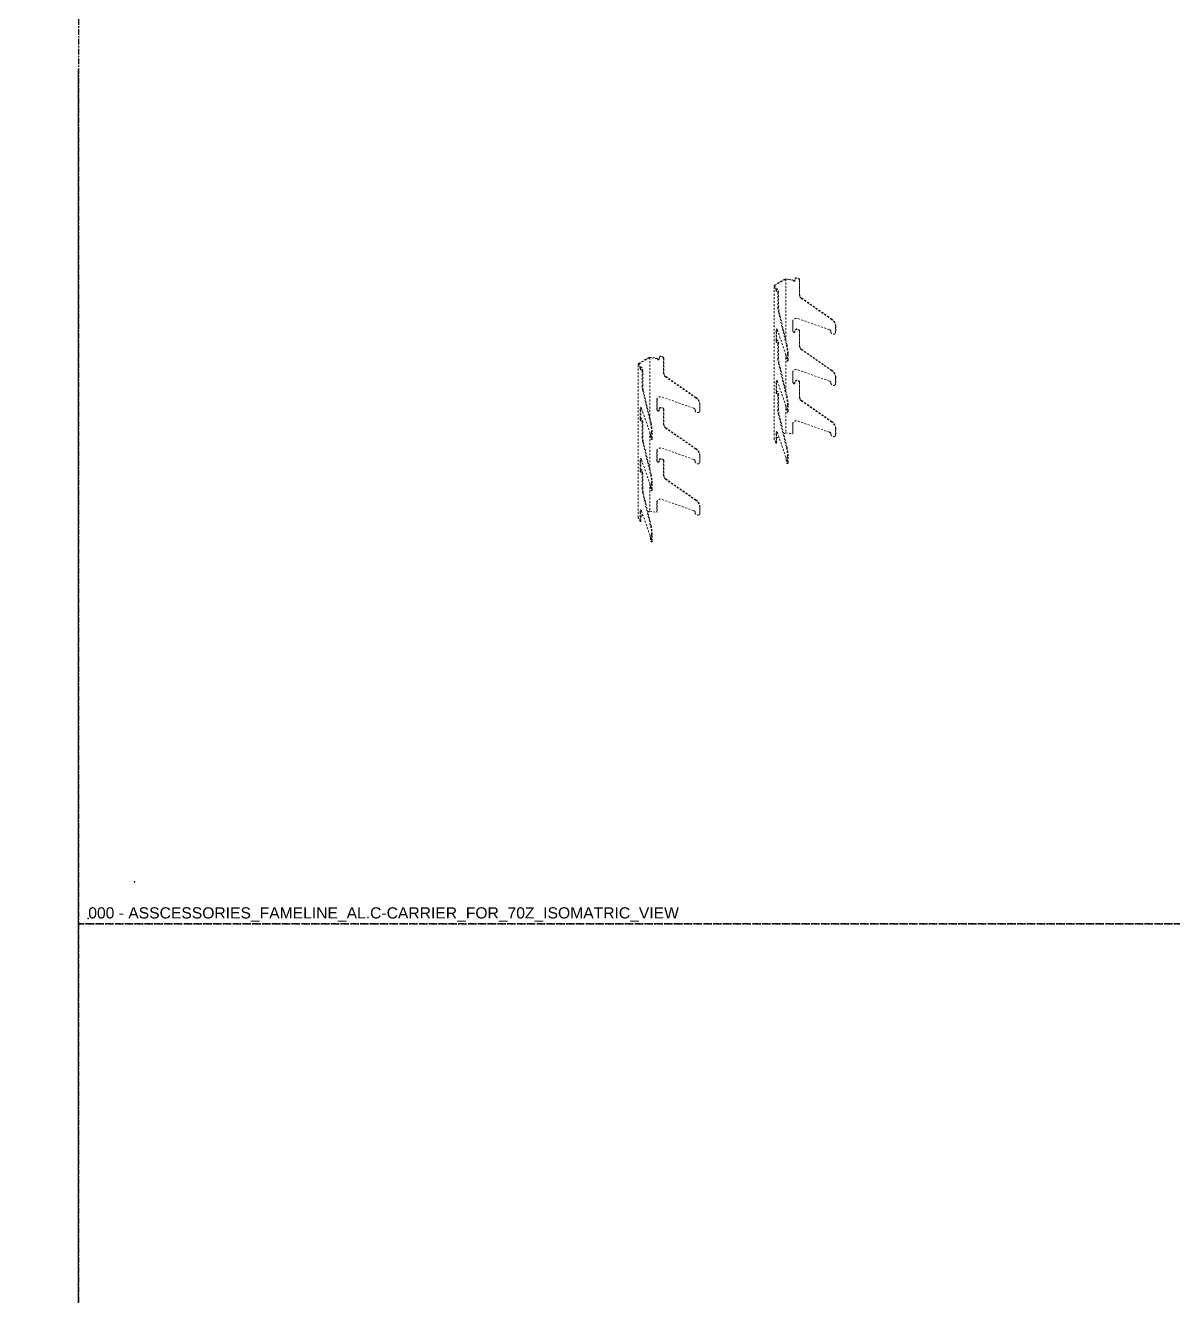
# Model space of a CAD drawing. Header units: millimetres. Extents: x -244126 to 368105, y -173968 to 259060.
# Drawn here: x 158837 to 159860, y 40996 to 42130 of the extents above; entities that cross this region are included whole.
import ezdxf

# ---------------------------------------------------------------- set-up
doc = ezdxf.new("R2010")
doc.units = ezdxf.units.MM
doc.header["$MEASUREMENT"] = 0
doc.linetypes.add('005_GG_TA_LINE', pattern=[13.75, 5, -1.25, 1.25, -1.25, 5])
doc.linetypes.add('TA_HL_000.60000', pattern=[3.9, 2.13, -1.77])
doc.layers.add('001 - ASCESSORIES', color=1, linetype='Continuous')
doc.styles.get("Standard").update_dxf_attribs({"font": 'arial.ttf'})

# ---------------------------------------------------------------- blocks, each defined once
blk = doc.blocks.new('000 - ASSCESSORIES_FAMELINE_AL.C-CARRIER_FOR_70Z_ISOMATRIC_VIEW')
at = {"color": 0, "linetype": 'ByBlock', "lineweight": 0, "extrusion": (1.66533e-16, 0.816497, 0.57735)}
for p, q in [((150.7, 87.6), (163.5, 94.9)), ((150.7, -83.9), (150.7, 87.6)), ((150.7, 87.6), (153, 82.8)), ((163.7, 94.5), (151.5, 87.5)), ((153.6, 82.9), (151.5, 87.5)), ((163.5, 94.9), (171.8, 93.7)), ((163.7, 94.5), (163.7, 27.5)), ((171.6, 93.3), (163.7, 94.5)), ((171.6, 93.3), (171.8, 93.7)), ((174.1, 93.8), (174.1, 92.9)), ((174.2, 94.5), (174.4, 94.9)), ((179.2, 76.7), (179.2, 93)), ((179.3, 93.4), (179.3, 77.1)), ((153.6, 82.9), (153, 82.8)), ((153.6, 81.4), (153.6, 82.3)), ((153.9, 83.4), (154.6, 83.5)), ((155, 79.3), (155, 63)), ((155.7, 63.1), (155.7, 79.4)), ((214.9, 49.6), (181.4, 72.9)), ((181.6, 73.3), (215, 50)), ((155.6, 58.3), (164.5, 20.8)), ((165.2, 21), (156.3, 58.4)), ((171.6, 36.1), (171.6, 47.3)), ((171.8, 47.7), (171.8, 36.5)), ((177.4, 50.4), (212.7, 37.9)), ((153, 36.8), (153, 25.6)), ((153.6, 25.7), (153.6, 36.9)), ((164, 10), (154.5, 37.5)), ((171.6, 36.1), (171.8, 36.5)), ((171.6, 36.1), (171.6, 36.1)), ((174.1, 36.6), (174.1, 35.7)), ((174.2, 37.4), (174.4, 37.8)), ((179.2, 19.5), (179.2, 35.8)), ((179.3, 36.2), (179.3, 19.9)), ((214.2, 36.1), (214.2, 35.6)), ((219.1, 34.1), (219.3, 34.5)), ((219.3, 34.9), (219.3, 42)), ((219.5, 42.4), (219.5, 35.2)), ((153.6, 25.7), (153, 25.6)), ((153, 25.6), (153, 25.6)), ((153.6, 24.2), (153.6, 25.1)), ((153.9, 26.3), (154.6, 26.4)), ((155, 22.2), (155, 5.8)), ((155.7, 6), (155.7, 22.3)), ((214.9, -7.5), (181.4, 15.7)), ((181.6, 16.1), (215, -7.2)), ((-0.8, 0.1), (11.9, 7.5)), ((-0.8, -171.3), (-0.8, 0.1)), ((-0.8, 0.1), (1.4, -4.7)), ((12.2, 7), (0, 0)), ((2.1, -4.6), (0, 0)), ((11.9, 7.5), (20.3, 6.2)), ((12.2, 7), (12.2, -60)), ((20.1, 5.8), (12.2, 7)), ((20.1, 5.8), (20.3, 6.2)), ((22.5, 6.3), (22.5, 5.4)), ((22.7, 7.1), (22.9, 7.5)), ((27.6, -10.8), (27.6, 5.5)), ((27.8, 5.9), (27.8, -10.4)), ((155.6, 1.1), (164.5, -36.3)), ((165.2, -36.2), (156.3, 1.2)), ((163.7, 10.9), (163.7, -29.7)), ((164.4, 7.2), (164.4, 7.6)), ((165.5, 3), (166.1, 3.2)), ((165.7, 11.4), (165.7, 4.2)), ((166.4, 4.3), (166.4, 11.5)), ((2.1, -4.6), (1.4, -4.7)), ((2.1, -6.1), (2.1, -5.2)), ((2.4, -4), (3.1, -3.9)), ((3.5, -8.1), (3.5, -24.5)), ((4.2, -24.4), (4.2, -8)), ((171.6, -21.1), (171.6, -9.8)), ((171.8, -9.5), (171.8, -20.7)), ((177.4, -6.8), (212.7, -19.3)), ((63.3, -37.9), (29.9, -14.6)), ((30, -14.2), (63.5, -37.5)), ((153, -20.3), (153, -31.5)), ((153.6, -31.4), (153.6, -20.2)), ((164, -47.1), (154.5, -19.7)), ((174.1, -20.5), (174.1, -21.4)), ((174.2, -19.8), (174.4, -19.4)), ((179.2, -37.6), (179.2, -21.3)), ((179.3, -20.9), (179.3, -37.2)), ((214.2, -21.1), (214.2, -21.5)), ((219.1, -23.1), (219.3, -22.7)), ((219.3, -22.3), (219.3, -15.2)), ((219.5, -14.8), (219.5, -21.9)), ((4.1, -29.2), (13, -66.6)), ((13.7, -66.5), (4.7, -29.1)), ((20.1, -51.4), (20.1, -40.2)), ((20.3, -39.8), (20.3, -51)), ((25.9, -37.1), (61.2, -49.6)), ((153.6, -32.9), (153.6, -32)), ((153.9, -30.9), (154.6, -30.8)), ((155, -35), (155, -51.3)), ((155.7, -51.2), (155.7, -34.9)), ((214.9, -64.7), (181.4, -41.4)), ((181.6, -41.1), (215, -64.3)), ((1.4, -50.6), (1.4, -61.8)), ((2.1, -61.7), (2.1, -50.5)), ((12.5, -77.5), (3, -50)), ((20.1, -51.4), (20.3, -51)), ((20.1, -51.4), (20.1, -51.4)), ((22.5, -50.8), (22.5, -51.7)), ((22.7, -50.1), (22.9, -49.7)), ((27.6, -68), (27.6, -51.6)), ((27.8, -51.2), (27.8, -67.6)), ((62.7, -51.4), (62.7, -51.8)), ((67.6, -53.4), (67.8, -53)), ((67.8, -52.6), (67.8, -45.5)), ((68, -45.1), (68, -52.2)), ((155.6, -56.1), (164.5, -93.5)), ((165.2, -93.4), (156.3, -55.9)), ((163.7, -46.2), (163.7, -77)), ((164.4, -50), (164.4, -49.6)), ((165.5, -54.1), (166.1, -54)), ((165.7, -45.8), (165.7, -52.9)), ((166.4, -52.8), (166.4, -45.7)), ((2.1, -61.7), (1.4, -61.8)), ((1.4, -61.8), (1.4, -61.8)), ((2.1, -63.2), (2.1, -62.4)), ((2.4, -61.2), (3.1, -61.1)), ((3.5, -65.3), (3.5, -81.6)), ((4.2, -81.5), (4.2, -65.2)), ((171.6, -78.2), (171.6, -67)), ((171.8, -66.6), (171.8, -77.8)), ((177.4, -63.9), (212.7, -76.4)), ((12.2, -76.5), (12.2, -117.2)), ((12.9, -80.3), (12.9, -79.9)), ((14, -84.4), (14.6, -84.3)), ((14.2, -76.1), (14.2, -83.3)), ((14.9, -83.1), (14.9, -76)), ((63.3, -95), (29.9, -71.8)), ((30, -71.4), (63.5, -94.6)), ((153, -88.7), (150.7, -83.9)), ((153, -77.5), (153, -88.7)), ((153.6, -88.6), (153.6, -77.4)), ((153.6, -82.8), (156.1, -81.4)), ((164, -104.3), (154.5, -76.8)), ((161.6, -78.2), (163.7, -77)), ((163.7, -77), (171.6, -78.2)), ((171.6, -78.2), (171.8, -77.8)), ((214.2, -78.3), (214.2, -78.7)), ((219.1, -80.2), (219.3, -79.8)), ((219.3, -79.5), (219.3, -72.3)), ((219.5, -71.9), (219.5, -79.1)), ((4.1, -86.4), (13, -123.8)), ((13.7, -123.7), (4.7, -86.3)), ((20.1, -108.5), (20.1, -97.3)), ((20.3, -96.9), (20.3, -108.1)), ((25.9, -94.2), (61.2, -106.8)), ((153.6, -88.6), (153, -88.7)), ((1.4, -107.8), (1.4, -119)), ((2.1, -118.9), (2.1, -107.7)), ((12.5, -134.6), (3, -107.2)), ((22.5, -108), (22.5, -108.9)), ((22.7, -107.2), (22.9, -106.9)), ((27.6, -125.1), (27.6, -108.8)), ((27.8, -108.4), (27.8, -124.7)), ((62.7, -108.6), (62.7, -109)), ((67.6, -110.5), (67.8, -110.1)), ((67.8, -109.8), (67.8, -102.6)), ((68, -102.2), (68, -109.4)), ((164.4, -107.1), (164.4, -106.7)), ((165.5, -111.3), (166.1, -111.2)), ((165.7, -103), (165.7, -110.1)), ((166.4, -110), (166.4, -102.8)), ((2.1, -120.4), (2.1, -119.5)), ((2.4, -118.3), (3.1, -118.2)), ((3.5, -122.5), (3.5, -138.8)), ((4.2, -138.7), (4.2, -122.4)), ((12.2, -133.7), (12.2, -164.4)), ((12.9, -137.5), (12.9, -137.1)), ((14, -141.6), (14.6, -141.5)), ((14.2, -133.3), (14.2, -140.4)), ((14.9, -140.3), (14.9, -133.2)), ((63.3, -152.2), (29.9, -128.9)), ((30, -128.5), (63.5, -151.8)), ((4.1, -143.5), (13, -180.9)), ((13.7, -180.8), (4.7, -143.4)), ((20.1, -165.7), (20.1, -154.5)), ((20.3, -154.1), (20.3, -165.3)), ((25.9, -151.4), (61.2, -163.9)), ((1.4, -164.9), (1.4, -176.1)), ((2.1, -176), (2.1, -164.8)), ((2.1, -170.2), (4.6, -168.8)), ((12.5, -191.8), (3, -164.3)), ((10.1, -165.6), (12.2, -164.4)), ((12.2, -164.4), (20.1, -165.7)), ((20.1, -165.7), (20.3, -165.3)), ((62.7, -165.7), (62.7, -166.1)), ((67.6, -167.7), (67.8, -167.3)), ((67.8, -166.9), (67.8, -159.8)), ((68, -159.4), (68, -166.5)), ((1.4, -176.1), (-0.8, -171.3)), ((2.1, -176), (1.4, -176.1)), ((12.9, -194.6), (12.9, -194.2)), ((14.2, -190.4), (14.2, -197.6)), ((14.9, -197.5), (14.9, -190.3)), ((14, -198.7), (14.6, -198.6))]:
    blk.add_line(p, q, dxfattribs=at)
at = {"color": 0, "linetype": 'ByBlock', "lineweight": 0, "extrusion": (7.37214e-17, 2.69839e-17, -1)}
for centre in [(172.8, 93.1), (172.8, 35.9), (21.3, 5.6), (21.3, -51.6)]:
    blk.add_ellipse(centre, major_axis=(1.15, -0.54), ratio=0.788675, start_param=-0.3681, end_param=2.790713, dxfattribs=at)
at = {"color": 0, "linetype": 'ByBlock', "lineweight": 0}
for centre, major_axis, ratio, start_param, end_param in [((173, 93.5), (-1.15, 0.54), 0.788675, 0.350879, 2.925377), ((176.6, 93.4), (2.4, -1.11), 0.788675, 0.333099, 3.510252), ((153.3, 82.1), (0.19, -1.26), 0.211325, -2.202711, 0.956103), ((155, 80.9), (-0.4, 2.61), 0.211325, -2.220491, 0), ((184.2, 76.3), (-4.56, 2.11), 0.788675, 0.346922, 1.348501), ((156.3, 60.2), (0.77, -4.96), 0.211325, -2.206668, -1.205089), ((176.5, 47), (-4.46, 2.07), 0.788675, 0.055487, 0.365162), ((209.6, 43.5), (9.12, -4.23), 0.788675, 0.347322, 1.348101), ((154.2, 34.2), (-0.75, 4.86), 0.211325, -0.85151, 0.953165), ((173, 36.3), (-1.15, 0.54), 0.788675, 0.351284, 2.925377), ((176.6, 36.3), (2.4, -1.11), 0.788675, 0.333099, 3.510252), ((216.7, 35.2), (-2.4, 1.11), 0.788675, 0.333099, 3.510252), ((153.3, 24.9), (0.19, -1.26), 0.211325, -2.202711, 0.956103), ((155, 23.8), (-0.4, 2.61), 0.211325, -2.220491, 0), ((163.8, 17.1), (-1.54, 9.94), 0.211325, -2.206268, -1.205489), ((184.2, 19.1), (-4.56, 2.11), 0.788675, 0.346922, 1.348501), ((21.5, 6), (-1.15, 0.54), 0.788675, 0.350879, 2.925377), ((25.1, 6), (2.4, -1.11), 0.788675, 0.333099, 3.510252), ((156.3, 3), (0.77, -4.96), 0.211325, -2.206668, -1.205089), ((163.9, 8.7), (-0.3, 1.97), 0.211325, -2.210361, -0.87263), ((165.7, 5.8), (0.4, -2.61), 0.211325, 0, 0.956662), ((1.8, -5.4), (0.19, -1.26), 0.211325, -2.202711, 0.956103), ((3.5, -6.5), (-0.4, 2.61), 0.211325, -2.220491, 0), ((32.7, -11.2), (-4.56, 2.11), 0.788675, 0.346922, 1.348501), ((176.5, -10.1), (-4.46, 2.07), 0.788675, 0.055487, 0.365162), ((209.6, -13.6), (9.12, -4.23), 0.788675, 0.347322, 1.348101), ((4.8, -27.3), (0.77, -4.96), 0.211325, -2.206668, -1.205089), ((154.2, -23), (-0.75, 4.86), 0.211325, -0.85151, 0.953165), ((173, -20.8), (-1.15, 0.54), 0.788675, 0.3681, 2.925377), ((176.6, -20.9), (2.4, -1.11), 0.788675, 0.333099, 3.510252), ((216.7, -21.9), (-2.4, 1.11), 0.788675, 0.333099, 3.510252), ((25, -40.4), (-4.46, 2.07), 0.788675, 0.055487, 0.365162), ((58.1, -43.9), (9.12, -4.23), 0.788675, 0.347322, 1.348101), ((153.3, -32.2), (0.19, -1.26), 0.211325, -2.18549, 0.956103), ((155, -33.4), (-0.4, 2.61), 0.211325, -2.220491, 0), ((163.8, -40.1), (-1.54, 9.94), 0.211325, -2.206268, -1.205489), ((184.2, -38), (-4.56, 2.11), 0.788675, 0.346922, 1.348501), ((2.7, -53.3), (-0.75, 4.86), 0.211325, -0.85151, 0.953165), ((21.5, -51.2), (-1.15, 0.54), 0.788675, 0.351284, 2.925377), ((25.1, -51.2), (2.4, -1.11), 0.788675, 0.333099, 3.510252), ((65.2, -52.3), (-2.4, 1.11), 0.788675, 0.333099, 3.510252), ((156.3, -54.1), (0.77, -4.96), 0.211325, -2.206668, -1.205089), ((163.9, -48.5), (-0.3, 1.97), 0.211325, -2.210361, -0.87263), ((165.7, -51.4), (0.4, -2.61), 0.211325, 0, 0.956662), ((1.8, -62.5), (0.19, -1.26), 0.211325, -2.202711, 0.956103), ((3.5, -63.7), (-0.4, 2.61), 0.211325, -2.220491, 0), ((12.3, -70.4), (-1.54, 9.94), 0.211325, -2.206268, -1.205489), ((32.7, -68.3), (-4.56, 2.11), 0.788675, 0.346922, 1.348501), ((176.5, -67.3), (-4.46, 2.07), 0.788675, 0.055487, 0.365162), ((209.6, -70.8), (9.12, -4.23), 0.788675, 0.347322, 1.348101), ((4.8, -84.4), (0.77, -4.96), 0.211325, -2.206668, -1.205089), ((12.3, -78.8), (-0.3, 1.97), 0.211325, -2.210361, -0.87263), ((14.2, -81.7), (0.4, -2.61), 0.211325, 0, 0.956662), ((154.2, -80.2), (-0.75, 4.86), 0.211325, -0.85151, 0.953165), ((216.7, -79.1), (-2.4, 1.11), 0.788675, 0.333099, 3.510252), ((25, -97.6), (-4.46, 2.07), 0.788675, 0.055487, 0.365162), ((58.1, -101.1), (9.12, -4.23), 0.788675, 0.347322, 1.348101), ((163.8, -97.2), (-1.54, 9.94), 0.211325, -2.206268, -1.205489), ((2.7, -110.5), (-0.75, 4.86), 0.211325, -0.85151, 0.953165), ((21.5, -108.3), (-1.15, 0.54), 0.788675, 0.3681, 2.925377), ((25.1, -108.4), (2.4, -1.11), 0.788675, 0.333099, 3.510252), ((65.2, -109.4), (-2.4, 1.11), 0.788675, 0.333099, 3.510252), ((163.9, -105.6), (-0.3, 1.97), 0.211325, -2.210361, -0.87263), ((165.7, -108.5), (0.4, -2.61), 0.211325, 0, 0.956662), ((1.8, -119.7), (0.19, -1.26), 0.211325, -2.18549, 0.956103), ((3.5, -120.8), (-0.4, 2.61), 0.211325, -2.220491, 0), ((12.3, -127.5), (-1.54, 9.94), 0.211325, -2.206268, -1.205489), ((32.7, -125.5), (-4.56, 2.11), 0.788675, 0.346922, 1.348501), ((4.8, -141.6), (0.77, -4.96), 0.211325, -2.206668, -1.205089), ((12.3, -135.9), (-0.3, 1.97), 0.211325, -2.210361, -0.87263), ((14.2, -138.9), (0.4, -2.61), 0.211325, 0, 0.956662), ((25, -154.8), (-4.46, 2.07), 0.788675, 0.055487, 0.365162), ((58.1, -158.3), (9.12, -4.23), 0.788675, 0.347322, 1.348101), ((2.7, -167.6), (-0.75, 4.86), 0.211325, -0.85151, 0.953165), ((65.2, -166.6), (-2.4, 1.11), 0.788675, 0.333099, 3.510252), ((12.3, -184.7), (-1.54, 9.94), 0.211325, -2.206268, -1.205489), ((12.3, -193.1), (-0.3, 1.97), 0.211325, -2.210361, -0.87263), ((14.2, -196), (0.4, -2.61), 0.211325, 0, 0.956662)]:
    blk.add_ellipse(centre, major_axis=major_axis, ratio=ratio, start_param=start_param, end_param=end_param, dxfattribs=at)
at = {"color": 0, "linetype": 'ByBlock', "lineweight": 0, "extrusion": (4.31223e-17, 2.24779e-16, -1)}
for centre in [(176.8, 93.8), (176.8, 36.7)]:
    blk.add_ellipse(centre, major_axis=(-2.4, 1.11), ratio=0.788675, start_param=0, end_param=2.808493, dxfattribs=at)
at = {"color": 0, "linetype": 'ByBlock', "lineweight": 0, "extrusion": (-6.11931e-16, -3.84946e-17, -1)}
for centre in [(154.3, 80.8), (154.3, 23.7), (2.8, -6.6), (2.8, -63.8)]:
    blk.add_ellipse(centre, major_axis=(-0.4, 2.61), ratio=0.211325, start_param=-0.956662, end_param=2.220491, dxfattribs=at)
at = {"color": 0, "linetype": 'ByBlock', "lineweight": 0, "extrusion": (-6.13759e-17, 2.15191e-16, -1)}
blk.add_ellipse((154, 82.2), major_axis=(-0.19, 1.26), ratio=0.211325, start_param=-1.044515, end_param=-0.938882, dxfattribs=at)
at = {"color": 0, "linetype": 'ByBlock', "lineweight": 0, "extrusion": (2.15612e-17, 1.1239e-16, -1)}
for centre, major_axis, start_param, end_param in [((184, 75.9), (-4.56, 2.11), -1.348501, -0.346922), ((184, 18.7), (-4.56, 2.11), -1.348501, -0.346922), ((32.5, -11.6), (-4.56, 2.11), -1.348501, -0.346922), ((172.8, -21.2), (1.15, -0.54), -0.3681, 2.773492), ((32.5, -68.7), (-4.56, 2.11), -1.348501, -0.346922), ((21.3, -108.7), (1.15, -0.54), -0.3681, 2.773492)]:
    blk.add_ellipse(centre, major_axis=major_axis, ratio=0.788675, start_param=start_param, end_param=end_param, dxfattribs=at)
at = {"color": 0, "linetype": 'ByBlock', "lineweight": 0, "extrusion": (-6.51106e-16, 1.2396e-16, -1)}
for centre in [(157, 60.3), (157, 3.1), (5.5, -27.2), (5.5, -84.3)]:
    blk.add_ellipse(centre, major_axis=(-0.77, 4.96), ratio=0.211325, start_param=-1.936503, end_param=-0.934925, dxfattribs=at)
at = {"color": 0, "linetype": 'ByBlock', "lineweight": 0, "extrusion": (1.20459e-16, 1.27689e-16, -1)}
for centre, major_axis, start_param, end_param in [((176.3, 46.6), (-4.46, 2.07), -0.365162, 1.439512), ((176.8, -20.5), (-2.4, 1.11), 0, 2.808493), ((24.8, -40.8), (-4.46, 2.07), -0.365162, 1.439512)]:
    blk.add_ellipse(centre, major_axis=major_axis, ratio=0.788675, start_param=start_param, end_param=end_param, dxfattribs=at)
at = {"color": 0, "linetype": 'ByBlock', "lineweight": 0, "extrusion": (9.3475e-17, 2.01411e-16, -1)}
for centre, major_axis, start_param, end_param in [((209.8, 43.9), (9.12, -4.23), -1.348101, -0.347322), ((176.3, -10.5), (-4.46, 2.07), -0.365162, 1.439512), ((58.3, -43.6), (9.12, -4.23), -1.348101, -0.347322), ((24.8, -98), (-4.46, 2.07), -0.365162, 1.439512)]:
    blk.add_ellipse(centre, major_axis=major_axis, ratio=0.788675, start_param=start_param, end_param=end_param, dxfattribs=at)
at = {"color": 0, "linetype": 'ByBlock', "lineweight": 0, "extrusion": (-1.29949e-16, 2.04583e-16, -1)}
for centre in [(154.9, 34.3), (3.4, -53.2)]:
    blk.add_ellipse(centre, major_axis=(-0.75, 4.86), ratio=0.211325, start_param=-0.953165, end_param=-0.335292, dxfattribs=at)
at = {"color": 0, "linetype": 'ByBlock', "lineweight": 0, "extrusion": (-3.05991e-17, 1.97795e-16, -1)}
for centre, major_axis, start_param, end_param in [((212.3, 36.4), (1.81, -0.84), -1.68096, -0.343229), ((60.8, -51.1), (1.81, -0.84), -1.68096, -0.343229), ((176.3, -67.7), (-4.46, 2.07), -0.365162, 1.439512), ((24.8, -155.1), (-4.46, 2.07), -0.365162, 1.439512)]:
    blk.add_ellipse(centre, major_axis=major_axis, ratio=0.788675, start_param=start_param, end_param=end_param, dxfattribs=at)
at = {"color": 0, "linetype": 'ByBlock', "lineweight": 0, "extrusion": (-3.42142e-17, 3.2187e-16, -1)}
blk.add_ellipse((216.9, 35.6), major_axis=(2.4, -1.11), ratio=0.788675, start_param=-0.368659, end_param=0, dxfattribs=at)
at = {"color": 0, "linetype": 'ByBlock', "lineweight": 0, "extrusion": (-5.19187e-16, 8.81959e-17, -1)}
blk.add_ellipse((154, 25), major_axis=(-0.19, 1.26), ratio=0.211325, start_param=-1.044515, end_param=-0.938991, dxfattribs=at)
at = {"color": 0, "linetype": 'ByBlock', "lineweight": 0, "extrusion": (-4.76613e-17, 2.17313e-16, -1)}
for centre in [(163.1, 17), (11.6, -70.5)]:
    blk.add_ellipse(centre, major_axis=(1.54, -9.94), ratio=0.211325, start_param=-1.936104, end_param=-0.935324, dxfattribs=at)
at = {"color": 0, "linetype": 'ByBlock', "lineweight": 0, "extrusion": (-2.87915e-17, 1.35758e-16, -1)}
for centre in [(25.3, 6.3), (25.3, -50.8)]:
    blk.add_ellipse(centre, major_axis=(-2.4, 1.11), ratio=0.788675, start_param=0, end_param=2.808493, dxfattribs=at)
at = {"color": 0, "linetype": 'ByBlock', "lineweight": 0, "extrusion": (1.032e-16, 2.40651e-16, -1)}
for centre in [(165.1, 5.7), (13.5, -81.8)]:
    blk.add_ellipse(centre, major_axis=(0.4, -2.61), ratio=0.211325, start_param=-0.956662, end_param=2.220491, dxfattribs=at)
at = {"color": 0, "linetype": 'ByBlock', "lineweight": 0, "extrusion": (-4.81302e-16, 2.064e-16, -1)}
blk.add_ellipse((2.5, -5.3), major_axis=(-0.19, 1.26), ratio=0.211325, start_param=-1.044515, end_param=-0.938882, dxfattribs=at)
at = {"color": 0, "linetype": 'ByBlock', "lineweight": 0, "extrusion": (-8.27593e-17, 2.83201e-16, -1)}
for centre in [(209.8, -13.2), (58.3, -100.7)]:
    blk.add_ellipse(centre, major_axis=(9.12, -4.23), ratio=0.788675, start_param=-1.348101, end_param=-0.347322, dxfattribs=at)
at = {"color": 0, "linetype": 'ByBlock', "lineweight": 0, "extrusion": (-6.32163e-16, 1.83061e-16, -1)}
blk.add_ellipse((154.9, -22.9), major_axis=(-0.75, 4.86), ratio=0.211325, start_param=-0.953165, end_param=-0.335292, dxfattribs=at)
at = {"color": 0, "linetype": 'ByBlock', "lineweight": 0, "extrusion": (1.7946e-17, 2.36464e-16, -1)}
for centre in [(212.3, -20.8), (60.8, -108.3)]:
    blk.add_ellipse(centre, major_axis=(1.81, -0.84), ratio=0.788675, start_param=-1.68096, end_param=-0.343229, dxfattribs=at)
at = {"color": 0, "linetype": 'ByBlock', "lineweight": 0, "extrusion": (4.67375e-17, 1.00705e-16, -1)}
for centre, major_axis, start_param, end_param in [((216.9, -21.5), (2.4, -1.11), -0.368659, 0), ((184, -38.4), (-4.56, 2.11), -1.348501, -0.346922), ((32.5, -125.9), (-4.56, 2.11), -1.348501, -0.346922)]:
    blk.add_ellipse(centre, major_axis=major_axis, ratio=0.788675, start_param=start_param, end_param=end_param, dxfattribs=at)
at = {"color": 0, "linetype": 'ByBlock', "lineweight": 0, "extrusion": (-1.92005e-16, -2.97033e-17, -1)}
for centre in [(154.3, -33.5), (2.8, -120.9)]:
    blk.add_ellipse(centre, major_axis=(-0.4, 2.61), ratio=0.211325, start_param=-0.956662, end_param=2.220491, dxfattribs=at)
at = {"color": 0, "linetype": 'ByBlock', "lineweight": 0, "extrusion": (-2.91266e-16, 6.72839e-17, -1)}
for centre, major_axis, start_param, end_param in [((154, -32.1), (-0.19, 1.26), -1.044515, -0.956103), ((165.1, -108.7), (0.4, -2.61), -0.956662, 2.220491), ((2.5, -119.6), (-0.19, 1.26), -1.044515, -0.956103), ((13.5, -196.1), (0.4, -2.61), -0.956662, 2.220491)]:
    blk.add_ellipse(centre, major_axis=major_axis, ratio=0.211325, start_param=start_param, end_param=end_param, dxfattribs=at)
at = {"color": 0, "linetype": 'ByBlock', "lineweight": 0, "extrusion": (-2.546e-17, 1.64576e-16, -1)}
for centre in [(163.1, -40.2), (11.6, -127.6)]:
    blk.add_ellipse(centre, major_axis=(1.54, -9.94), ratio=0.211325, start_param=-1.936104, end_param=-0.935324, dxfattribs=at)
at = {"color": 0, "linetype": 'ByBlock', "lineweight": 0, "extrusion": (-5.42274e-18, 1.86111e-16, -1)}
blk.add_ellipse((65.4, -51.9), major_axis=(2.4, -1.11), ratio=0.788675, start_param=-0.368659, end_param=0, dxfattribs=at)
at = {"color": 0, "linetype": 'ByBlock', "lineweight": 0, "extrusion": (-1.15529e-15, -6.63809e-17, -1)}
for centre in [(157, -54), (5.5, -141.5)]:
    blk.add_ellipse(centre, major_axis=(-0.77, 4.96), ratio=0.211325, start_param=-1.936503, end_param=-0.934925, dxfattribs=at)
at = {"color": 0, "linetype": 'ByBlock', "lineweight": 0, "extrusion": (-3.39466e-17, 2.19434e-16, -1)}
for centre in [(165.1, -51.5), (13.5, -139)]:
    blk.add_ellipse(centre, major_axis=(0.4, -2.61), ratio=0.211325, start_param=-0.956662, end_param=2.220491, dxfattribs=at)
at = {"color": 0, "linetype": 'ByBlock', "lineweight": 0, "extrusion": (-3.95755e-16, 1.07291e-16, -1)}
blk.add_ellipse((2.5, -62.4), major_axis=(-0.19, 1.26), ratio=0.211325, start_param=-1.044515, end_param=-0.938991, dxfattribs=at)
at = {"color": 0, "linetype": 'ByBlock', "lineweight": 0, "extrusion": (1.43828e-16, 1.78042e-16, -1)}
for centre in [(209.8, -70.4), (58.3, -157.9)]:
    blk.add_ellipse(centre, major_axis=(9.12, -4.23), ratio=0.788675, start_param=-1.348101, end_param=-0.347322, dxfattribs=at)
at = {"color": 0, "linetype": 'ByBlock', "lineweight": 0, "extrusion": (-6.6679e-16, -4.69812e-17, -1)}
blk.add_ellipse((154.9, -80.1), major_axis=(-0.75, 4.86), ratio=0.211325, start_param=-0.953165, end_param=-0.335292, dxfattribs=at)
at = {"color": 0, "linetype": 'ByBlock', "lineweight": 0, "extrusion": (1.61384e-17, 2.98501e-16, -1)}
for centre in [(212.3, -77.9), (60.8, -165.4)]:
    blk.add_ellipse(centre, major_axis=(1.81, -0.84), ratio=0.788675, start_param=-1.68096, end_param=-0.343229, dxfattribs=at)
at = {"color": 0, "linetype": 'ByBlock', "lineweight": 0, "extrusion": (-1.0432e-16, 1.70812e-16, -1)}
blk.add_ellipse((216.9, -78.7), major_axis=(2.4, -1.11), ratio=0.788675, start_param=-0.368659, end_param=0, dxfattribs=at)
at = {"color": 0, "linetype": 'ByBlock', "lineweight": 0, "extrusion": (-9.44341e-16, 2.24243e-17, -1)}
for centre in [(163.1, -97.3), (11.6, -184.8)]:
    blk.add_ellipse(centre, major_axis=(1.54, -9.94), ratio=0.211325, start_param=-1.936104, end_param=-0.935324, dxfattribs=at)
at = {"color": 0, "linetype": 'ByBlock', "lineweight": 0, "extrusion": (-1.07748e-16, 1.51846e-16, -1)}
blk.add_ellipse((3.4, -110.4), major_axis=(-0.75, 4.86), ratio=0.211325, start_param=-0.953165, end_param=-0.335292, dxfattribs=at)
at = {"color": 0, "linetype": 'ByBlock', "lineweight": 0, "extrusion": (-5.57754e-17, 2.0948e-16, -1)}
blk.add_ellipse((25.3, -108), major_axis=(-2.4, 1.11), ratio=0.788675, start_param=0, end_param=2.808493, dxfattribs=at)
at = {"color": 0, "linetype": 'ByBlock', "lineweight": 0, "extrusion": (1.97536e-17, 1.74427e-16, -1)}
blk.add_ellipse((65.4, -109), major_axis=(2.4, -1.11), ratio=0.788675, start_param=-0.368659, end_param=0, dxfattribs=at)
at = {"color": 0, "linetype": 'ByBlock', "lineweight": 0, "extrusion": (-6.3936e-16, -4.27379e-17, -1)}
blk.add_ellipse((3.4, -167.5), major_axis=(-0.75, 4.86), ratio=0.211325, start_param=-0.953165, end_param=-0.335292, dxfattribs=at)
at = {"color": 0, "linetype": 'ByBlock', "lineweight": 0, "extrusion": (6.64911e-17, 2.75132e-16, -1)}
blk.add_ellipse((65.4, -166.2), major_axis=(2.4, -1.11), ratio=0.788675, start_param=-0.368659, end_param=0, dxfattribs=at)
blk = doc.blocks.new('*U1757')
at = {"color": 0, "linetype": '005_GG_TA_LINE'}
blk.add_lwpolyline([(0, 0), (1000, 0), (1000, 1000), (0, 1000)], close=True, dxfattribs=at)
for p in [(50, 37.5), (8.6, 4.9)]:
    blk.add_point(p, dxfattribs=at)
blk.add_attdef('NAMEBLK', (8.6, 4.9), '', height=10, dxfattribs=at)
blk = doc.blocks.new('*U4692')
at = {"color": 0, "linetype": '005_GG_TA_LINE'}
blk.add_lwpolyline([(0, 0), (110.248, 0), (110.248, 30), (0, 30)], close=True, dxfattribs=at)
blk.add_attdef('NAMEBLK', (8.5817, 4.8779), '', height=10, dxfattribs=at)

msp = doc.modelspace()

# ---------------------------------------------------------------- block references
at = {"color": 1, "linetype": 'TA_HL_000.60000', "xscale": 0.8, "yscale": 0.8, "zscale": 0.8}
msp.add_blockref('000 - ASSCESSORIES_FAMELINE_AL.C-CARRIER_FOR_70Z_ISOMATRIC_VIEW', (159384.1015, 41828.19224), dxfattribs=at)
at = {"layer": '001 - ASCESSORIES', "linetype": '005_GG_TA_LINE', "xscale": 250, "yscale": 250, "zscale": 250, "rotation": 90}
msp.add_blockref('*U4692', (158884.1015, 18966.19352), dxfattribs=at)
at = {"layer": '001 - ASCESSORIES', "linetype": '005_GG_TA_LINE'}
for p, values in [((158884.1015, 41328.19224), {'NAMEBLK': '000 - ASSCESSORIES_FAMELINE_AL.C-CARRIER_FOR_70Z_ISOMATRIC_VIEW'}), ((158884.1015, 40328.19224), {'NAMEBLK': '000 - FAMELINE_AL.SUN_LV_70Z_ISOMATRIC_VIEW'})]:
    msp.add_blockref('*U1757', p, dxfattribs=at).add_auto_attribs(values)

doc.saveas('drawing.dxf')
